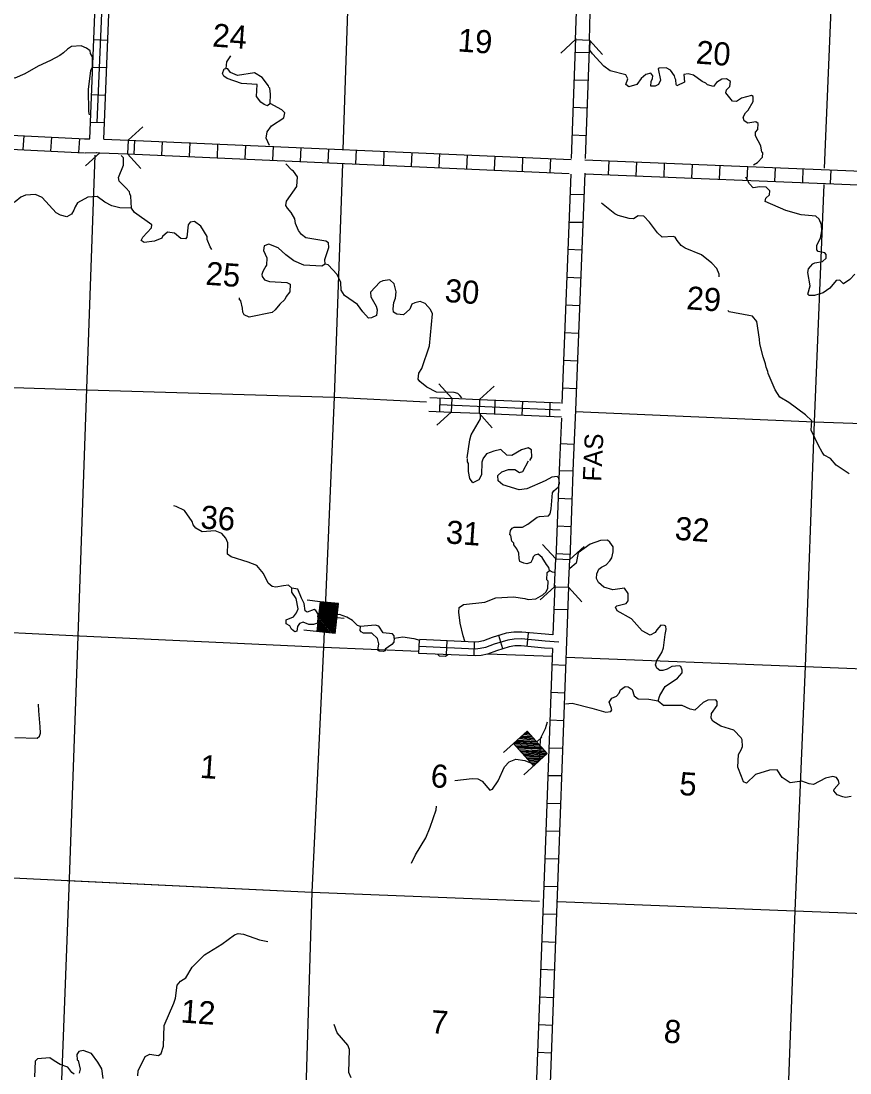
# Model space of a CAD drawing. Extents: x -2721949 to 2144400, y 208501 to 16582360.
# Drawn here: x 733763 to 751721, y 16494977 to 16517774 of the extents above; entities that cross this region are included whole.
import ezdxf

# ---------------------------------------------------------------- set-up
doc = ezdxf.new("R2010")
doc.units = 0
for name, color, linetype in [('L13', 7, 'Continuous'), ('L14', 7, 'Continuous'), ('L18', 7, 'Continuous'), ('L21', 7, 'Continuous'), ('L3', 7, 'Continuous'), ('L6', 7, 'Continuous'), ('L8', 7, 'Continuous')]:
    doc.layers.add(name, color=color, linetype=linetype)

msp = doc.modelspace()

# ---------------------------------------------------------------- linework, layer by layer
at = {"layer": 'L13'}
for p, q in [((735359, 16514870), (735178, 16509803)), ((740726, 16514689), (740547, 16509626))]:
    msp.add_line(p, q, dxfattribs=at)
for points in [[(741412, 16531946), (741382, 16530773), (741086, 16525379), (740910, 16520144), (740734, 16514989)], [(751700, 16530055), (751525, 16524954), (751377, 16519760), (751164, 16514586)], [(751156, 16514235), (750944, 16509087)], [(724796, 16510225), (729941, 16509945), (735185, 16509785)], [(735178, 16509803), (734994, 16504443), (734807, 16499175), (734602, 16493884), (734523, 16492082)], [(735185, 16509785), (740547, 16509626), (742548, 16509523)], [(740547, 16509626), (740316, 16504202), (740060, 16498898), (739902, 16493679), (739662, 16488608)], [(745773, 16509315), (750944, 16509087), (756204, 16508909), (758181, 16508817)], [(750944, 16509087), (750747, 16503787), (750525, 16498488), (750334, 16493280), (750136, 16488197)], [(724612, 16504898), (729749, 16504711), (735028, 16504449)], [(735028, 16504449), (740316, 16504202), (742383, 16504121)], [(743882, 16504062), (745269, 16504007)], [(745573, 16503991), (750747, 16503787), (755988, 16503577), (761254, 16503374), (766559, 16503126), (771098, 16502933)], [(724439, 16499662), (729543, 16499404), (734780, 16499152), (740060, 16498898)], [(734763, 16499145), (740060, 16498898), (744992, 16498702)], [(745392, 16498690), (750525, 16498488), (755758, 16498287), (761024, 16498084), (766380, 16497850), (771721, 16497641), (776900, 16497394), (781989, 16497170)]]:
    msp.add_lwpolyline(points, dxfattribs=at)
at = {"layer": 'L18'}
for p, q in [((745774, 16517376), (745793, 16517977)), ((746075, 16517363), (746093, 16517964)), ((745774, 16517376), (745460, 16517080)), ((745774, 16517376), (746075, 16517363)), ((746075, 16517363), (746362, 16517049)), ((736085, 16515194), (736399, 16515481)), ((735559, 16515215), (736085, 16515194)), ((736085, 16515194), (736072, 16514894)), ((735471, 16514920), (735158, 16514633)), ((735471, 16514920), (736072, 16514894)), ((736072, 16514894), (736359, 16514580)), ((743098, 16509601), (742811, 16509915)), ((743698, 16509575), (744012, 16509862)), ((743098, 16509601), (743084, 16509301)), ((743098, 16509601), (743698, 16509575)), ((743698, 16509575), (743685, 16509274)), ((743084, 16509301), (742771, 16509014)), ((743084, 16509301), (743685, 16509274)), ((743685, 16509274), (743972, 16508961)), ((745349, 16506117), (745062, 16506430)), ((745650, 16506103), (745963, 16506390)), ((745323, 16505516), (745349, 16506117)), ((745349, 16506117), (745650, 16506103)), ((745623, 16505503), (745650, 16506103)), ((745323, 16505516), (745009, 16505229)), ((745323, 16505516), (745623, 16505503)), ((745623, 16505503), (745910, 16505189))]:
    msp.add_line(p, q, dxfattribs=at)
at = {"layer": 'L3'}
msp.add_line((747563, 16503045), (747690, 16502944), dxfattribs=at)
for points in [[(735245, 16515740), (735234, 16515816), (735226, 16516294), (735272, 16516700), (735312, 16516781), (735311, 16516999), (735266, 16517069), (735261, 16517128), (735182, 16517184), (735068, 16517234), (734858, 16517224), (734770, 16517163), (734681, 16517086), (734601, 16517025), (734401, 16516922), (734133, 16516799), (733844, 16516627), (733629, 16516534), (733454, 16516547), (733274, 16516601)], [(749629, 16514655), (749716, 16514707), (749825, 16514825), (749832, 16514916), (749808, 16514935), (749793, 16515070), (749674, 16515288), (749671, 16515363), (749726, 16515426), (749735, 16515551), (749679, 16515588), (749510, 16515559), (749430, 16515615), (749410, 16515692), (749459, 16515788), (749513, 16515843), (749627, 16516027), (749627, 16516136), (749587, 16516164), (749373, 16516104), (749259, 16516029), (749176, 16516035), (749030, 16516221), (749043, 16516287), (749115, 16516357), (749131, 16516465), (749043, 16516521), (748942, 16516512), (748829, 16516445), (748764, 16516357), (748632, 16516392), (748601, 16516428), (748521, 16516467), (748329, 16516598), (748214, 16516631), (748121, 16516613), (748135, 16516453), (747970, 16516373), (747955, 16516399), (747945, 16516500), (747931, 16516526), (747918, 16516586), (747835, 16516709), (747738, 16516758), (747587, 16516752), (747569, 16516736), (747618, 16516490), (747570, 16516401), (747501, 16516365), (747408, 16516363), (747416, 16516463), (747445, 16516528), (747449, 16516586), (747404, 16516648), (747301, 16516613), (747194, 16516529), (747101, 16516402), (746930, 16516347), (746867, 16516402), (746909, 16516524), (746865, 16516611), (746528, 16516694), (746385, 16516796), (746145, 16517065), (746084, 16517144), (746090, 16517353)], [(738205, 16516749), (738224, 16516890), (738262, 16516954), (738308, 16517018)], [(738875, 16516399), (738542, 16516423), (738231, 16516529), (738159, 16516576), (738130, 16516637), (738162, 16516735), (738205, 16516749)], [(739163, 16515985), (739169, 16516186), (739153, 16516321), (739130, 16516339), (739124, 16516373), (738986, 16516550), (738818, 16516654), (738454, 16516597), (738299, 16516658), (738246, 16516737), (738205, 16516749)], [(739163, 16515985), (739101, 16515939), (739027, 16515962), (738956, 16516017), (738864, 16516141), (738875, 16516399)], [(739147, 16515074), (739076, 16515238), (739094, 16515371), (739187, 16515506), (739459, 16515679), (739475, 16515787), (739413, 16515850), (739163, 16515985)], [(736154, 16513716), (736139, 16513977), (736118, 16514028), (736113, 16514071), (736035, 16514160), (735887, 16514304), (735876, 16514381), (735979, 16514649), (735982, 16514808), (735935, 16514862)], [(740352, 16512502), (740342, 16512603), (740428, 16512865), (740427, 16512965), (740363, 16513003), (739933, 16513076), (739838, 16513150), (739777, 16513238), (739712, 16513385), (739694, 16513486), (739612, 16513626), (739535, 16513716), (739498, 16513777), (739513, 16513868), (739736, 16514186), (739751, 16514395), (739668, 16514518), (739628, 16514546), (739496, 16514681)], [(751827, 16512287), (751718, 16512170), (751578, 16512079), (751500, 16512160), (751424, 16512149), (751286, 16511983), (751137, 16511885), (750956, 16511823), (750839, 16511823), (750808, 16511858), (750855, 16512039), (750809, 16512327), (750822, 16512401), (750868, 16512457), (750914, 16512512), (750957, 16512534), (751127, 16512564), (751207, 16512633), (751205, 16512717), (751174, 16512753), (751034, 16512779), (751003, 16512815), (751002, 16512916), (751080, 16513069), (751108, 16513226), (751101, 16513360), (751051, 16513481), (750980, 16513545), (750664, 16513576), (750328, 16513667), (749882, 16513867), (749895, 16513933), (749976, 16514011), (749982, 16514094), (749904, 16514175), (749771, 16514184), (749627, 16514161), (749541, 16514243), (749467, 16514390)], [(736154, 16513716), (735904, 16513726), (735731, 16513772), (735578, 16513850), (735411, 16513970), (735209, 16513960), (734983, 16513834), (734934, 16513745), (734904, 16513672), (734856, 16513592), (734752, 16513532), (734620, 16513567), (734523, 16513616), (734221, 16513947), (734075, 16514016), (733856, 16513999), (733761, 16513955), (733637, 16513855), (733593, 16513833), (733503, 16513857), (733462, 16513868), (733249, 16513933), (733217, 16513953), (733158, 16513948)], [(748885, 16512231), (748889, 16512289), (748840, 16512410), (748731, 16512527), (748501, 16512711), (748152, 16512853), (748064, 16512909), (747979, 16513016), (747935, 16513094), (747894, 16513106), (747650, 16513090), (747548, 16513181), (747381, 16513419), (747256, 16513545), (747131, 16513554), (747034, 16513486), (746934, 16513493), (746696, 16513560), (746624, 16513599), (746339, 16513829)], [(737897, 16512821), (737860, 16512882), (737796, 16513037), (737792, 16513104), (737658, 16513332), (737523, 16513433), (737430, 16513415), (737384, 16513360), (737356, 16513094), (737328, 16513054), (737228, 16513061), (737086, 16513180), (736937, 16513199), (736830, 16513107), (736810, 16513066), (736655, 16513002), (736427, 16512977), (736363, 16513015), (736402, 16513087), (736592, 16513291), (736597, 16513358), (736223, 16513627), (736154, 16513716)], [(740352, 16512502), (740282, 16512465), (739890, 16512485), (739671, 16512576), (739496, 16512706), (739331, 16512860), (739128, 16512941), (739033, 16512906), (739017, 16512799), (739090, 16512643), (739078, 16512485), (739068, 16512460), (739040, 16512412), (739002, 16512348), (738980, 16512283), (738985, 16512240), (739039, 16512169), (739145, 16512128), (739520, 16512110), (739593, 16512071), (739589, 16511904), (739506, 16511801), (739476, 16511736), (739369, 16511635), (739268, 16511517), (739205, 16511455), (738704, 16511357), (738599, 16511406), (738570, 16511467), (738559, 16511551), (738521, 16511713), (738497, 16511731), (738492, 16511774)], [(743315, 16509611), (743269, 16509656), (743222, 16509701), (743148, 16509723), (742764, 16509734), (742554, 16509841), (742403, 16509961), (742365, 16510014), (742383, 16510146), (742449, 16510242), (742610, 16510733), (742676, 16511431), (742633, 16511526), (742517, 16511651), (742411, 16511693), (742292, 16511668), (742231, 16511639), (742182, 16511533), (742047, 16511409), (741906, 16511419), (741834, 16511466), (741822, 16511534), (741840, 16511675), (741872, 16511765), (741891, 16511906), (741844, 16512076), (741750, 16512167), (741598, 16512144), (741537, 16512115), (741337, 16511895), (741339, 16511795), (741458, 16511594), (741478, 16511517), (741460, 16511393), (741356, 16511342), (741289, 16511338), (741165, 16511473), (741051, 16511631), (740772, 16511827), (740696, 16511941), (740692, 16512109), (740612, 16512282), (740418, 16512489), (740352, 16512502)], [(751700, 16507961), (751420, 16508149), (751297, 16508291), (751160, 16508368), (751122, 16508430), (751041, 16508578), (750881, 16508907), (750895, 16509107), (750754, 16509243), (750397, 16509511), (750204, 16509625), (750098, 16509784), (749948, 16510138), (749943, 16510180), (749908, 16510274), (749888, 16510343), (749840, 16510497), (749768, 16510778), (749759, 16510879), (749703, 16511260), (749610, 16511375), (749528, 16511390), (749107, 16511470), (749075, 16511498)], [(743431, 16508305), (743484, 16508695), (743517, 16508809), (743718, 16509155), (743717, 16509255)], [(744397, 16508361), (744289, 16508369), (744155, 16508487), (744002, 16508456), (743847, 16508392), (743764, 16508289)], [(744783, 16508250), (744830, 16508322), (744824, 16508481), (744752, 16508528), (744607, 16508480), (744397, 16508361)], [(743551, 16507769), (743482, 16507858), (743460, 16508010), (743456, 16508186), (743433, 16508221), (743438, 16508296)], [(743764, 16508281), (743742, 16508216), (743739, 16507940), (743682, 16507835), (743551, 16507769)], [(745214, 16505867), (745194, 16505935), (745148, 16505997), (745050, 16506147), (744963, 16506220), (744894, 16506200), (744858, 16506160), (744846, 16506111), (744808, 16506038), (744722, 16506011), (744656, 16506024), (744567, 16506064), (744554, 16506124), (744546, 16506241), (744503, 16506337), (744442, 16506425), (744436, 16506458), (744397, 16506503), (744373, 16506622), (744349, 16506641), (744364, 16506731), (744401, 16506787), (744445, 16506809), (744628, 16506805), (744742, 16506872), (744945, 16507024), (744997, 16507037), (745190, 16507049), (745227, 16507096), (745251, 16507203), (745276, 16507553), (745304, 16507593), (745403, 16507678), (745425, 16507760), (745416, 16507869), (745377, 16507906), (745259, 16507889), (745119, 16507807), (744722, 16507635), (744553, 16507613), (744201, 16507722), (744098, 16507813), (744090, 16507923), (744179, 16508008), (744325, 16508057), (744459, 16508055), (744563, 16507989), (744631, 16508009), (744757, 16508243)], [(739629, 16505482), (739558, 16505546), (739449, 16505537), (739279, 16505507), (739205, 16505521), (739118, 16505594), (739016, 16505802), (738869, 16505972), (738682, 16506044), (738314, 16506162), (738234, 16506218), (738244, 16506469), (738200, 16506564), (738116, 16506670), (737969, 16506723), (737683, 16506702), (737547, 16506787), (737493, 16506858), (737473, 16506926), (737306, 16507164), (737120, 16507253), (737071, 16507265)], [(747563, 16503045), (747605, 16503159), (747719, 16503352), (747983, 16503534), (748084, 16503652), (748088, 16503710), (748060, 16503787), (748019, 16503799), (747859, 16503785), (747763, 16503725), (747669, 16503698), (747602, 16503703), (747539, 16503750), (747510, 16503819), (747534, 16503917), (747647, 16504093), (747679, 16504191), (747717, 16504482), (747741, 16504589), (747729, 16504657), (747706, 16504675), (747622, 16504681), (747540, 16504578), (747502, 16504522), (747389, 16504463), (747220, 16504559), (746988, 16504819), (746674, 16504992), (746638, 16505070), (746673, 16505101), (746870, 16505154), (746915, 16505209), (746919, 16505368), (746835, 16505482), (746581, 16505450), (746385, 16505506), (746275, 16505606), (746231, 16505693), (746238, 16505793), (746279, 16505899), (746340, 16505937), (746436, 16505988), (746517, 16506074), (746564, 16506138), (746590, 16506270), (746590, 16506379), (746522, 16506484), (746466, 16506522), (746315, 16506516), (746092, 16506440), (745835, 16506249), (745786, 16506027), (745652, 16505911)], [(743379, 16504323), (743379, 16504333), (743338, 16504454), (743274, 16504726), (743249, 16504962), (743256, 16505062), (743345, 16505131), (743809, 16505181), (744049, 16505273), (744428, 16505296), (744676, 16505261), (744750, 16505239), (744918, 16505252), (745067, 16505342), (745139, 16505404), (745178, 16505485), (745180, 16505635), (745157, 16505662), (745160, 16505821), (745214, 16505867)], [(745311, 16505826), (745278, 16505829), (745214, 16505867)], [(739624, 16504595), (739587, 16504665), (739507, 16504712), (739504, 16504796), (739668, 16504860), (739733, 16504947), (739764, 16505037), (739722, 16505258), (739631, 16505398), (739629, 16505482)], [(740195, 16504864), (740200, 16504922), (740147, 16505001), (740115, 16505020), (739960, 16504964), (739920, 16504992), (739898, 16505153), (739839, 16505266), (739762, 16505464), (739629, 16505482)], [(740195, 16504864), (740185, 16504722), (740100, 16504695), (739999, 16504694), (739877, 16504744), (739792, 16504717), (739753, 16504653), (739738, 16504554), (739695, 16504540), (739624, 16504595)], [(741118, 16504655), (741052, 16504677), (740943, 16504785), (740822, 16504852), (740659, 16504914), (740195, 16504864)], [(741491, 16504143), (741517, 16504275), (741484, 16504394), (741359, 16504512), (741183, 16504508), (741134, 16504537), (741111, 16504564), (741118, 16504655)], [(741844, 16504402), (741848, 16504452), (741809, 16504497), (741610, 16504519), (741511, 16504660), (741438, 16504682), (741118, 16504655)], [(741844, 16504402), (741838, 16504310), (741793, 16504263), (741652, 16504165), (741649, 16504123), (741606, 16504110), (741522, 16504116), (741491, 16504143)], [(741844, 16504402), (742031, 16504430), (742271, 16504396), (742400, 16504356)], [(742785, 16504054), (742821, 16504014), (742955, 16504013), (743011, 16504043)], [(745558, 16502980), (745702, 16502995), (746129, 16502880), (746432, 16502800), (746542, 16502809), (746562, 16502849), (746548, 16502900), (746506, 16503012), (746563, 16503100), (746666, 16503143), (746721, 16503206), (746751, 16503279), (746849, 16503356), (746915, 16503343), (747003, 16503286), (747043, 16503149), (747131, 16503084), (747365, 16503076), (747563, 16503045)], [(733630, 16502248), (734114, 16502230), (734159, 16502277), (734181, 16502342), (734174, 16502477), (734148, 16502822), (734142, 16502973)], [(751749, 16500969), (751622, 16500945), (751564, 16500958), (751442, 16501008), (751373, 16501089), (751376, 16501130), (751484, 16501248), (751473, 16501316), (751427, 16501378), (751353, 16501400), (751192, 16501369), (750931, 16501229), (750840, 16501244), (750676, 16501298), (750423, 16501266), (750255, 16501378), (750142, 16501545), (749974, 16501541), (749674, 16501445), (749477, 16501259), (749412, 16501288), (749370, 16501400), (749292, 16501607), (749304, 16501882), (749361, 16501978), (749391, 16502051), (749385, 16502194), (749363, 16502238), (749208, 16502408), (748921, 16502495), (748753, 16502599), (748716, 16502669), (748723, 16502769), (748845, 16502944), (748842, 16503028), (748812, 16503064), (748644, 16503059), (748540, 16503008), (748360, 16502837), (748261, 16502861), (748083, 16502941), (747690, 16502944)], [(743162, 16501319), (743534, 16501360), (743659, 16501351), (743755, 16501302), (743917, 16501106), (743977, 16501127), (744099, 16501311), (744238, 16501610), (744338, 16501720), (744484, 16501777), (744675, 16501746), (744886, 16501664), (744948, 16501710), (745004, 16501790), (745019, 16502224), (745126, 16502442), (745170, 16502589)], [(742221, 16499521), (742310, 16499707), (742529, 16500076), (742629, 16500303), (742757, 16500679), (742763, 16500762)], [(736291, 16494918), (736299, 16495026), (736455, 16495333), (736551, 16495384), (736642, 16495370), (736741, 16495354), (736795, 16495400), (736848, 16495556), (736863, 16496006), (737074, 16496493), (737107, 16496600), (737144, 16496882), (737217, 16496968), (737331, 16497036), (737473, 16497268), (737591, 16497394), (737735, 16497534), (738111, 16497766), (738386, 16497972), (738463, 16498000), (738579, 16497984), (738930, 16497866), (739112, 16497828)], [(740916, 16494870), (740866, 16494990), (740876, 16495483), (740841, 16495578), (740609, 16495846), (740547, 16496026)], [(735542, 16494854), (735515, 16495066), (735425, 16495214), (735288, 16495400), (735109, 16495463), (735015, 16495445), (734969, 16495381), (734977, 16495263), (735001, 16495245), (735046, 16495058), (735023, 16494975)], [(734913, 16494950), (734865, 16494987), (734773, 16495102), (734610, 16495164), (734482, 16495240), (734386, 16495306), (734117, 16495283), (734071, 16495236), (734055, 16494894)]]:
    msp.add_lwpolyline(points, dxfattribs=at)
at = {"layer": 'L6'}
for p, q in [((740244, 16505187), (739962, 16505224)), ((740595, 16504718), (740241, 16505153)), ((740598, 16504760), (740252, 16505186)), ((740600, 16504793), (740285, 16505184)), ((740603, 16504826), (740319, 16505181)), ((740614, 16504859), (740352, 16505179)), ((740617, 16504900), (740394, 16505176)), ((740619, 16504934), (740427, 16505174)), ((740621, 16504967), (740460, 16505163)), ((740624, 16505000), (740493, 16505160)), ((740627, 16505042), (740535, 16505157)), ((740637, 16505075), (740568, 16505155)), ((740640, 16505108), (740601, 16505153)), ((740642, 16505141), (740634, 16505150)), ((740572, 16504510), (740218, 16504946)), ((740574, 16504544), (740220, 16504979)), ((740577, 16504577), (740231, 16505012)), ((740580, 16504619), (740234, 16505053)), ((740590, 16504651), (740237, 16505087)), ((740593, 16504685), (740239, 16505120)), ((740323, 16504537), (740200, 16504688)), ((740364, 16504534), (740203, 16504729)), ((740397, 16504523), (740205, 16504763)), ((740430, 16504521), (740207, 16504796)), ((740463, 16504518), (740210, 16504829)), ((740505, 16504515), (740213, 16504871)), ((740538, 16504513), (740223, 16504904)), ((740762, 16504823), (740612, 16504842)), ((740571, 16504502), (739890, 16504576)), ((740223, 16504544), (740184, 16504588)), ((740256, 16504541), (740186, 16504622)), ((740289, 16504539), (740189, 16504655)), ((744922, 16502164), (744514, 16502185)), ((744899, 16502190), (744541, 16502216)), ((744876, 16502217), (744568, 16502239)), ((744853, 16502244), (744594, 16502254)), ((744829, 16502271), (744621, 16502277)), ((744798, 16502298), (744648, 16502309)), ((744783, 16502324), (744675, 16502332)), ((744760, 16502351), (744702, 16502355)), ((744737, 16502378), (744720, 16502379)), ((745046, 16502255), (744938, 16502154)), ((744433, 16502115), (744218, 16501921)), ((744992, 16502092), (744433, 16502115)), ((745015, 16502057), (744456, 16502088)), ((744968, 16502110), (744460, 16502138)), ((745038, 16502030), (744480, 16502062)), ((744945, 16502137), (744487, 16502162)), ((745062, 16502011), (744503, 16502035)), ((745085, 16501985), (744527, 16502016)), ((745116, 16501949), (744557, 16501981)), ((745140, 16501930), (744572, 16501954)), ((745155, 16501904), (744596, 16501936)), ((745136, 16501880), (744628, 16501909)), ((745109, 16501857), (744651, 16501882)), ((745163, 16501904), (744652, 16501438)), ((745074, 16501826), (744674, 16501855)), ((745056, 16501811), (744697, 16501828)), ((745029, 16501788), (744720, 16501802)), ((745002, 16501765), (744744, 16501775)), ((744975, 16501733), (744775, 16501747)), ((744948, 16501710), (744790, 16501721)), ((744921, 16501687), (744813, 16501694)), ((744895, 16501672), (744836, 16501668))]:
    msp.add_line(p, q, dxfattribs=at)
for points in [[(740642, 16505141), (740643, 16505150), (740244, 16505187), (740173, 16504547)], [(740571, 16504502), (740642, 16505141)], [(744737, 16502378), (744729, 16502387), (744433, 16502115), (744867, 16501632)], [(745163, 16501904), (744737, 16502378)]]:
    msp.add_lwpolyline(points, dxfattribs=at)
at = {"layer": 'L8'}
for p, q in [((735415, 16515579), (735691, 16522399)), ((735250, 16515221), (735483, 16520975)), ((735559, 16515215), (735786, 16520976)), ((735338, 16517373), (735636, 16517361)), ((745776, 16517401), (745681, 16514796)), ((746075, 16517363), (745982, 16514792)), ((745771, 16517100), (746064, 16517096)), ((735314, 16516777), (735612, 16516765)), ((745745, 16516499), (746046, 16516494)), ((735290, 16516181), (735588, 16516169)), ((745727, 16515906), (746028, 16515893)), ((735266, 16515585), (735564, 16515573)), ((733232, 16515316), (735158, 16515219)), ((733811, 16514989), (733832, 16515289)), ((734411, 16514955), (734432, 16515254)), ((735012, 16514928), (735033, 16515228)), ((735141, 16515220), (735250, 16515221)), ((736085, 16515194), (745679, 16514772)), ((736214, 16514892), (736227, 16515192)), ((745701, 16515306), (746001, 16515292)), ((733210, 16515016), (735136, 16514919)), ((736815, 16514865), (736828, 16515166)), ((737415, 16514839), (737429, 16515139)), ((738016, 16514812), (738029, 16515113)), ((738617, 16514786), (738630, 16515086)), ((739217, 16514759), (739231, 16515060)), ((739818, 16514733), (739831, 16515033)), ((740419, 16514706), (740432, 16515007)), ((741019, 16514680), (741033, 16514980)), ((741620, 16514653), (741633, 16514954)), ((735153, 16514918), (735405, 16514925)), ((735396, 16514925), (735471, 16514920)), ((736072, 16514894), (745641, 16514473)), ((742221, 16514627), (742234, 16514927)), ((742821, 16514601), (742835, 16514901)), ((743422, 16514574), (743435, 16514874)), ((744023, 16514548), (744036, 16514848)), ((744623, 16514521), (744637, 16514821)), ((745224, 16514495), (745237, 16514795)), ((746497, 16514746), (746484, 16514446)), ((747098, 16514720), (747085, 16514419)), ((747699, 16514693), (747686, 16514393)), ((748299, 16514667), (748286, 16514366)), ((748901, 16514649), (748887, 16514348)), ((749501, 16514622), (749488, 16514322)), ((750102, 16514596), (750089, 16514295)), ((750703, 16514577), (750690, 16514277)), ((751304, 16514551), (751291, 16514251)), ((745673, 16514454), (745475, 16509489)), ((745976, 16514474), (745774, 16509342)), ((745650, 16514020), (745951, 16514015)), ((745632, 16513419), (745933, 16513414)), ((745606, 16512827), (745906, 16512814)), ((745588, 16512226), (745888, 16512212)), ((745561, 16511625), (745862, 16511612)), ((745535, 16511024), (745835, 16511011)), ((745517, 16510423), (745817, 16510410)), ((745490, 16509822), (745791, 16509809)), ((742838, 16509611), (742825, 16509313)), ((744030, 16509559), (744017, 16509261)), ((744626, 16509534), (744613, 16509236)), ((745222, 16509508), (745209, 16509210)), ((745774, 16509342), (745726, 16508207)), ((745469, 16509171), (745425, 16508212)), ((745446, 16508620), (745746, 16508607)), ((745420, 16508036), (745721, 16508023)), ((745394, 16507436), (745694, 16507422)), ((745376, 16506834), (745676, 16506821)), ((745349, 16506234), (745650, 16506220)), ((745305, 16505032), (745605, 16505019)), ((744731, 16504221), (744758, 16504518)), ((742384, 16504069), (742397, 16504367)), ((742980, 16504043), (742993, 16504341)), ((743576, 16504017), (743589, 16504315)), ((744201, 16504170), (744113, 16504455)), ((745260, 16503830), (745560, 16503817)), ((745242, 16503229), (745542, 16503215)), ((745215, 16502628), (745516, 16502615)), ((745197, 16502027), (745498, 16502013)), ((745171, 16501426), (745472, 16501421)), ((745153, 16500825), (745454, 16500820)), ((745126, 16500224), (745427, 16500219)), ((745108, 16499623), (745409, 16499618)), ((745082, 16499022), (745382, 16499017)), ((745064, 16498429), (745364, 16498416)), ((745038, 16497829), (745338, 16497815)), ((745019, 16497227), (745320, 16497214)), ((744993, 16496627), (745293, 16496613)), ((744975, 16496025), (745275, 16496012)), ((744948, 16495425), (745249, 16495411))]:
    msp.add_line(p, q, dxfattribs=at)
for points in [[(745980, 16514767), (752155, 16514515), (752228, 16514484)], [(745983, 16514465), (752083, 16514219), (752108, 16514209)], [(742622, 16509619), (743097, 16509593)], [(743698, 16509575), (745450, 16509499)], [(742600, 16509319), (743084, 16509301)], [(742831, 16509462), (745444, 16509349)], [(743685, 16509274), (745470, 16509196)], [(745425, 16508220), (745349, 16506117)], [(745726, 16508215), (745650, 16506103)], [(745623, 16505503), (745408, 16499610), (744984, 16488359)], [(745325, 16505549), (745286, 16504471)], [(745286, 16504471), (744613, 16504533), (744436, 16504531), (744273, 16504506), (743967, 16504411), (743784, 16504345), (743684, 16504322), (743604, 16504315), (742397, 16504368)], [(745275, 16504174), (745104, 16504186), (744601, 16504232), (744461, 16504231), (744341, 16504212), (744062, 16504126), (743869, 16504057), (743730, 16504025), (743610, 16504015), (742384, 16504068)], [(745410, 16504315), (745116, 16504336), (744607, 16504383), (744448, 16504381), (744307, 16504359), (744015, 16504269), (743826, 16504201), (743707, 16504173), (743607, 16504165), (742390, 16504218)], [(745275, 16504174), (745107, 16499614), (744683, 16488364)]]:
    msp.add_lwpolyline(points, dxfattribs=at)

# ---------------------------------------------------------------- texts
at = {"layer": 'L14'}
for s, height, p in [('24', 500.8, (737897, 16517223)), ('19', 500.8, (743212, 16517117)), ('20', 500.8, (748373, 16516854)), ('25', 500.8, (737751, 16512061)), ('30', 500.8, (742930, 16511689)), ('29', 500.8, (748166, 16511530)), ('36', 500.8, (737639, 16506780)), ('32', 500.8, (747915, 16506535)), ('31', 500.8, (742955, 16506456)), ('1', 501, (737627, 16501375)), ('6', 501, (742625, 16501174)), ('5', 501, (748011, 16501004)), ('12', 500.8, (737212, 16496073)), ('7', 501, (742627, 16495843)), ('8', 501, (747675, 16495639))]:
    msp.add_text(s, height=height, rotation=355.8844, dxfattribs=at).set_placement(p)
at = {"layer": 'L21'}
msp.add_text('FAS', height=400.7, rotation=87.3004, dxfattribs=at).set_placement((746331, 16507787))

doc.saveas('drawing.dxf')
